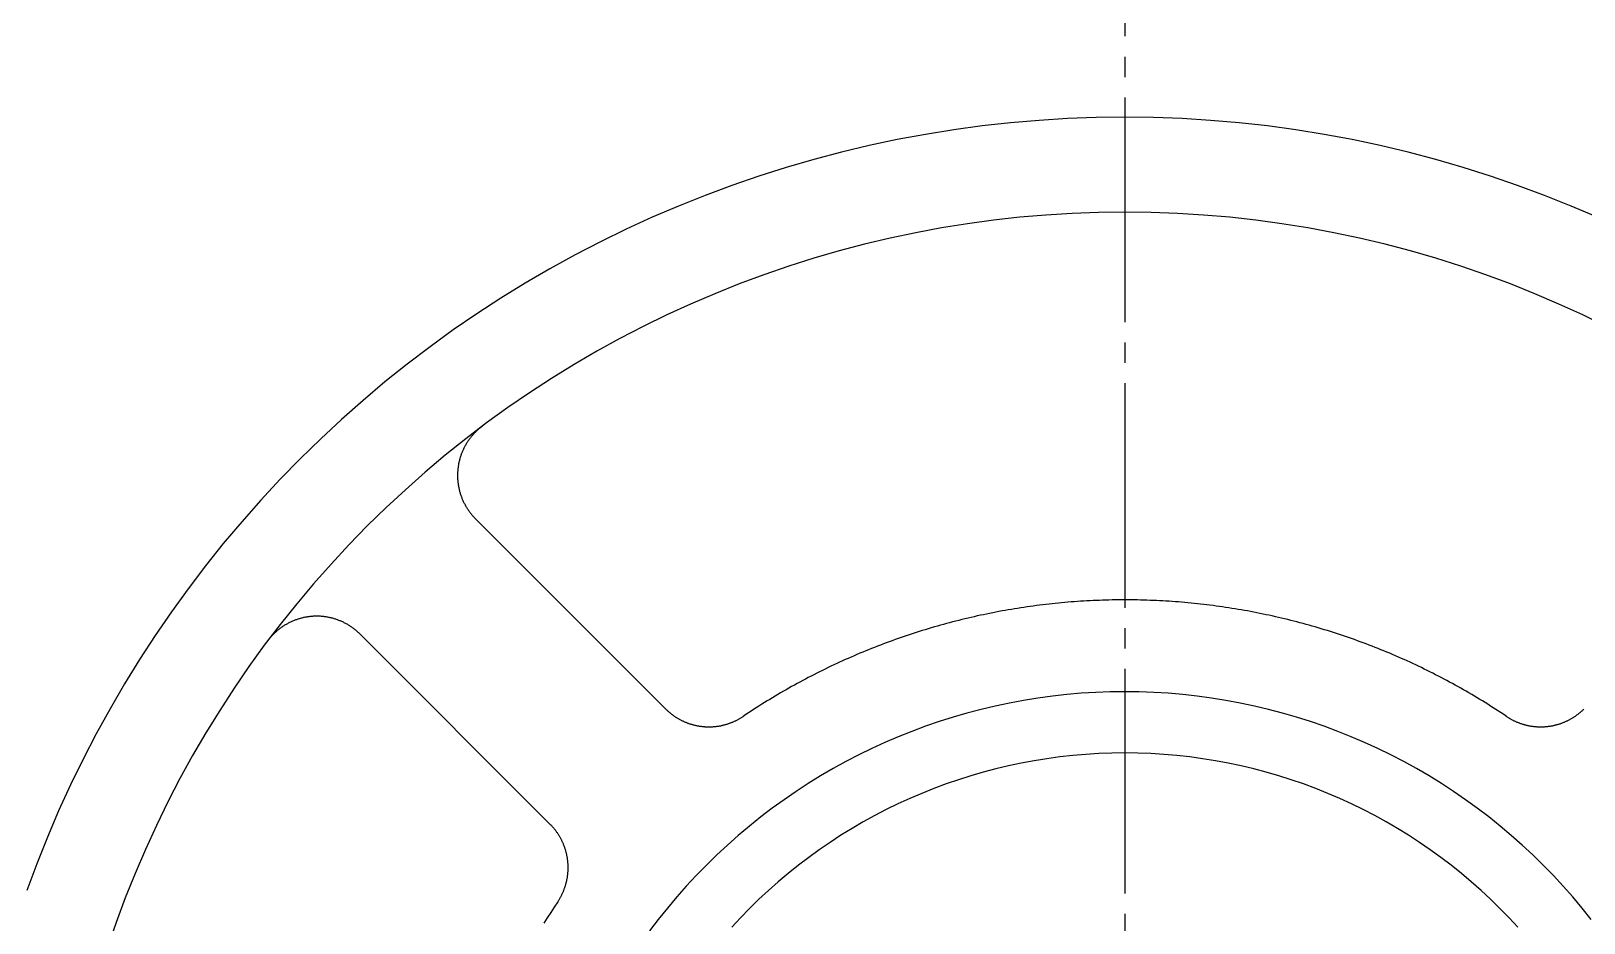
# Model space of a CAD drawing. Extents: x 0 to 920, y 0 to 461.
# Drawn here: x 772.7 to 848.8, y 334 to 377.7 of the extents above; entities that cross this region are included whole.
import ezdxf

# ---------------------------------------------------------------- set-up
doc = ezdxf.new("R2010")
doc.units = 0
doc.linetypes.add('DASH_CENTER', pattern=[14, 11, -1, 1, -1])
doc.layers.get('0').update_dxf_attribs({"linetype": 'CONTINUOUS'})

msp = doc.modelspace()

# ---------------------------------------------------------------- linework, layer by layer
at = {"color": 1, "linetype": 'DASH_CENTER'}
msp.add_line((826.342, 458.462), (826.342, 223.047), dxfattribs=at)
at = {"color": 7, "linetype": 'CONTINUOUS'}
for p, q in [((803.84, 344.505), (794.52, 353.825)), ((798.183, 338.848), (788.863, 348.168))]:
    msp.add_line(p, q, dxfattribs=at)
for points in [[(826.342, 373.497, 0), (824.939, 373.479, 0), (823.538, 373.428, 0), (822.138, 373.342, 0), (820.74, 373.221, 0), (819.346, 373.067, 0), (817.956, 372.878, 0), (816.571, 372.655, 0), (815.193, 372.398, 0), (813.82, 372.108, 0), (812.456, 371.784, 0), (811.099, 371.426, 0), (809.752, 371.036, 0), (808.415, 370.612, 0), (807.089, 370.156, 0), (805.774, 369.667, 0), (804.472, 369.146, 0), (803.182, 368.594, 0), (801.907, 368.01, 0), (800.647, 367.394, 0), (799.402, 366.748, 0), (798.173, 366.072, 0), (796.961, 365.366, 0), (795.767, 364.63, 0), (794.591, 363.865, 0), (793.435, 363.072, 0), (792.298, 362.25, 0), (791.181, 361.401, 0), (790.086, 360.524, 0), (789.013, 359.621, 0), (787.962, 358.692, 0), (786.935, 357.737, 0), (785.931, 356.758, 0), (784.951, 355.754, 0), (783.997, 354.726, 0), (783.067, 353.675, 0), (782.164, 352.602, 0), (781.288, 351.507, 0), (780.439, 350.391, 0), (779.617, 349.254, 0), (778.823, 348.097, 0), (778.059, 346.922, 0), (777.323, 345.728, 0), (776.617, 344.516, 0), (775.94, 343.287, 0), (775.294, 342.042, 0), (774.679, 340.781, 0), (774.095, 339.506, 0), (773.542, 338.217, 0), (773.021, 336.915, 0), (772.533, 335.6, 0)], [(849.501, 368.593, 0), (848.212, 369.146, 0), (846.909, 369.667, 0), (845.595, 370.156, 0), (844.268, 370.612, 0), (842.931, 371.035, 0), (841.584, 371.426, 0), (840.228, 371.784, 0), (838.863, 372.108, 0), (837.491, 372.398, 0), (836.112, 372.655, 0), (834.727, 372.878, 0), (833.337, 373.067, 0), (831.943, 373.221, 0), (830.546, 373.341, 0), (829.146, 373.428, 0), (827.744, 373.479, 0), (826.341, 373.496, 0)], [(826.342, 368.847, 0), (825.054, 368.831, 0), (823.766, 368.783, 0), (822.48, 368.704, 0), (821.196, 368.594, 0), (819.915, 368.452, 0), (818.639, 368.278, 0), (817.366, 368.074, 0), (816.1, 367.838, 0), (814.839, 367.571, 0), (813.586, 367.273, 0), (812.34, 366.945, 0), (811.102, 366.586, 0), (809.874, 366.197, 0), (808.655, 365.778, 0), (807.447, 365.329, 0), (806.251, 364.85, 0), (805.067, 364.343, 0), (803.895, 363.806, 0), (802.737, 363.241, 0), (801.594, 362.647, 0), (800.465, 362.026, 0), (799.352, 361.377, 0), (798.255, 360.701, 0), (797.175, 359.999, 0), (796.112, 359.27, 0), (795.068, 358.515, 0), (794.042, 357.735, 0), (793.036, 356.93, 0), (792.05, 356.1, 0), (791.085, 355.246, 0), (790.141, 354.37, 0), (789.219, 353.47, 0), (788.319, 352.547, 0), (787.442, 351.603, 0), (786.589, 350.638, 0), (785.759, 349.652, 0), (784.954, 348.646, 0), (784.174, 347.621, 0), (783.419, 346.577, 0), (782.69, 345.514, 0), (781.987, 344.434, 0), (781.311, 343.337, 0), (780.662, 342.224, 0), (780.041, 341.095, 0), (779.448, 339.951, 0), (778.883, 338.793, 0), (778.346, 337.622, 0), (777.838, 336.437, 0), (777.36, 335.241, 0), (776.911, 334.033, 0), (776.492, 332.815, 0)], [(849.946, 363.241, 0), (848.788, 363.806, 0), (847.617, 364.342, 0), (846.432, 364.85, 0), (845.236, 365.328, 0), (844.028, 365.777, 0), (842.81, 366.197, 0), (841.581, 366.586, 0), (840.344, 366.945, 0), (839.098, 367.273, 0), (837.844, 367.571, 0), (836.584, 367.838, 0), (835.317, 368.073, 0), (834.045, 368.278, 0), (832.768, 368.452, 0), (831.487, 368.594, 0), (830.204, 368.704, 0), (828.918, 368.783, 0), (827.63, 368.831, 0), (826.341, 368.846, 0)], [(794.842, 358.346, 0), (794.81, 358.322, 0), (794.778, 358.297, 0), (794.747, 358.272, 0), (794.716, 358.246, 0), (794.685, 358.22, 0), (794.655, 358.194, 0), (794.625, 358.167, 0), (794.596, 358.14, 0), (794.566, 358.113, 0), (794.538, 358.085, 0), (794.509, 358.056, 0), (794.481, 358.028, 0), (794.453, 357.998, 0), (794.426, 357.969, 0), (794.399, 357.939, 0), (794.373, 357.909, 0), (794.347, 357.878, 0), (794.321, 357.848, 0), (794.296, 357.816, 0), (794.271, 357.785, 0), (794.247, 357.753, 0), (794.223, 357.721, 0), (794.199, 357.688, 0), (794.176, 357.655, 0), (794.153, 357.622, 0), (794.131, 357.589, 0), (794.11, 357.555, 0), (794.088, 357.521, 0), (794.067, 357.487, 0), (794.047, 357.452, 0), (794.027, 357.417, 0), (794.008, 357.382, 0), (793.989, 357.347, 0), (793.97, 357.311, 0), (793.952, 357.275, 0), (793.935, 357.239, 0), (793.918, 357.203, 0), (793.901, 357.166, 0), (793.885, 357.129, 0), (793.869, 357.092, 0), (793.854, 357.055, 0), (793.84, 357.018, 0), (793.826, 356.98, 0), (793.812, 356.943, 0), (793.799, 356.905, 0), (793.786, 356.866, 0), (793.774, 356.828, 0), (793.763, 356.79, 0), (793.752, 356.751, 0), (793.741, 356.712, 0), (793.731, 356.674, 0), (793.722, 356.635, 0), (793.713, 356.595, 0), (793.704, 356.556, 0), (793.696, 356.517, 0), (793.689, 356.477, 0), (793.682, 356.438, 0), (793.676, 356.398, 0), (793.67, 356.358, 0), (793.665, 356.319, 0), (793.66, 356.279, 0), (793.656, 356.239, 0), (793.652, 356.199, 0), (793.649, 356.159, 0), (793.647, 356.119, 0), (793.645, 356.079, 0), (793.643, 356.039, 0), (793.642, 355.998, 0), (793.642, 355.958, 0), (793.642, 355.918, 0), (793.642, 355.878, 0), (793.644, 355.838, 0), (793.645, 355.798, 0), (793.648, 355.758, 0), (793.65, 355.718, 0), (793.654, 355.678, 0), (793.658, 355.638, 0), (793.662, 355.598, 0), (793.667, 355.558, 0), (793.672, 355.518, 0), (793.678, 355.479, 0), (793.685, 355.439, 0), (793.692, 355.399, 0), (793.699, 355.36, 0), (793.708, 355.321, 0), (793.716, 355.281, 0), (793.725, 355.242, 0), (793.735, 355.203, 0), (793.745, 355.165, 0), (793.756, 355.126, 0), (793.767, 355.087, 0), (793.779, 355.049, 0), (793.791, 355.011, 0), (793.804, 354.973, 0), (793.817, 354.935, 0), (793.831, 354.897, 0), (793.845, 354.86, 0), (793.86, 354.822, 0), (793.875, 354.785, 0), (793.891, 354.748, 0), (793.907, 354.712, 0), (793.924, 354.675, 0), (793.941, 354.639, 0), (793.959, 354.603, 0), (793.977, 354.567, 0), (793.996, 354.532, 0), (794.015, 354.496, 0), (794.035, 354.461, 0), (794.055, 354.427, 0), (794.076, 354.392, 0), (794.097, 354.358, 0), (794.118, 354.324, 0), (794.14, 354.29, 0), (794.162, 354.257, 0), (794.185, 354.224, 0), (794.208, 354.191, 0), (794.232, 354.159, 0), (794.256, 354.127, 0), (794.281, 354.095, 0), (794.306, 354.064, 0), (794.331, 354.033, 0), (794.357, 354.002, 0), (794.383, 353.971, 0), (794.41, 353.941, 0), (794.437, 353.912, 0), (794.464, 353.882, 0), (794.492, 353.853, 0), (794.52, 353.825, 0)], [(826.342, 349.846, 0), (826.187, 349.846, 0), (826.032, 349.845, 0), (825.877, 349.843, 0), (825.722, 349.841, 0), (825.567, 349.837, 0), (825.412, 349.833, 0), (825.257, 349.829, 0), (825.102, 349.823, 0), (824.947, 349.817, 0), (824.792, 349.811, 0), (824.637, 349.803, 0), (824.482, 349.795, 0), (824.328, 349.786, 0), (824.173, 349.776, 0), (824.018, 349.766, 0), (823.863, 349.755, 0), (823.709, 349.743, 0), (823.554, 349.73, 0), (823.4, 349.717, 0), (823.245, 349.703, 0), (823.091, 349.688, 0), (822.937, 349.673, 0), (822.783, 349.657, 0), (822.628, 349.64, 0), (822.474, 349.622, 0), (822.32, 349.604, 0), (822.167, 349.585, 0), (822.013, 349.565, 0), (821.859, 349.545, 0), (821.705, 349.524, 0), (821.552, 349.502, 0), (821.399, 349.48, 0), (821.245, 349.456, 0), (821.092, 349.432, 0), (820.939, 349.408, 0), (820.786, 349.382, 0), (820.633, 349.356, 0), (820.48, 349.33, 0), (820.328, 349.302, 0), (820.175, 349.274, 0), (820.023, 349.245, 0), (819.871, 349.215, 0), (819.719, 349.185, 0), (819.567, 349.154, 0), (819.415, 349.122, 0), (819.264, 349.09, 0), (819.112, 349.057, 0), (818.961, 349.023, 0), (818.81, 348.989, 0), (818.659, 348.953, 0), (818.508, 348.917, 0), (818.357, 348.881, 0), (818.207, 348.844, 0), (818.056, 348.806, 0), (817.906, 348.767, 0), (817.756, 348.727, 0), (817.606, 348.687, 0), (817.457, 348.647, 0), (817.307, 348.605, 0), (817.158, 348.563, 0), (817.009, 348.52, 0), (816.86, 348.477, 0), (816.712, 348.432, 0), (816.563, 348.387, 0), (816.415, 348.342, 0), (816.267, 348.296, 0), (816.119, 348.249, 0), (815.972, 348.201, 0), (815.825, 348.153, 0), (815.678, 348.104, 0), (815.531, 348.054, 0), (815.384, 348.004, 0), (815.238, 347.952, 0), (815.091, 347.901, 0), (814.946, 347.848, 0), (814.8, 347.795, 0), (814.654, 347.741, 0), (814.509, 347.687, 0), (814.364, 347.632, 0), (814.22, 347.576, 0), (814.075, 347.52, 0), (813.931, 347.463, 0), (813.787, 347.405, 0), (813.644, 347.346, 0), (813.5, 347.287, 0), (813.357, 347.228, 0), (813.214, 347.167, 0), (813.072, 347.106, 0), (812.93, 347.044, 0), (812.788, 346.982, 0), (812.646, 346.919, 0), (812.505, 346.855, 0), (812.364, 346.791, 0), (812.223, 346.726, 0), (812.082, 346.66, 0), (811.942, 346.594, 0), (811.802, 346.527, 0), (811.663, 346.459, 0), (811.524, 346.391, 0), (811.385, 346.322, 0), (811.246, 346.252, 0), (811.108, 346.182, 0), (810.97, 346.111, 0), (810.833, 346.04, 0), (810.695, 345.968, 0), (810.558, 345.895, 0), (810.422, 345.822, 0), (810.285, 345.748, 0), (810.15, 345.673, 0), (810.014, 345.598, 0), (809.879, 345.522, 0), (809.744, 345.445, 0), (809.609, 345.368, 0), (809.475, 345.291, 0), (809.342, 345.212, 0), (809.208, 345.133, 0), (809.075, 345.054, 0), (808.942, 344.973, 0), (808.81, 344.893, 0), (808.678, 344.811, 0), (808.547, 344.729, 0), (808.415, 344.646, 0), (808.285, 344.563, 0), (808.154, 344.479, 0), (808.024, 344.395, 0), (807.895, 344.31, 0), (807.765, 344.224, 0), (807.637, 344.138, 0)], [(845.047, 344.138, 0), (844.918, 344.224, 0), (844.789, 344.31, 0), (844.659, 344.395, 0), (844.529, 344.479, 0), (844.399, 344.563, 0), (844.268, 344.646, 0), (844.137, 344.729, 0), (844.005, 344.811, 0), (843.873, 344.892, 0), (843.741, 344.973, 0), (843.608, 345.054, 0), (843.475, 345.133, 0), (843.342, 345.212, 0), (843.208, 345.291, 0), (843.074, 345.368, 0), (842.939, 345.445, 0), (842.805, 345.522, 0), (842.669, 345.598, 0), (842.534, 345.673, 0), (842.398, 345.748, 0), (842.262, 345.822, 0), (842.125, 345.895, 0), (841.988, 345.968, 0), (841.851, 346.04, 0), (841.713, 346.111, 0), (841.575, 346.182, 0), (841.437, 346.252, 0), (841.299, 346.322, 0), (841.16, 346.391, 0), (841.02, 346.459, 0), (840.881, 346.527, 0), (840.741, 346.594, 0), (840.601, 346.66, 0), (840.46, 346.726, 0), (840.32, 346.791, 0), (840.179, 346.855, 0), (840.037, 346.919, 0), (839.896, 346.982, 0), (839.754, 347.044, 0), (839.611, 347.106, 0), (839.469, 347.167, 0), (839.326, 347.228, 0), (839.183, 347.287, 0), (839.04, 347.346, 0), (838.896, 347.405, 0), (838.752, 347.463, 0), (838.608, 347.52, 0), (838.464, 347.576, 0), (838.319, 347.632, 0), (838.174, 347.687, 0), (838.029, 347.741, 0), (837.884, 347.795, 0), (837.738, 347.848, 0), (837.592, 347.901, 0), (837.446, 347.952, 0), (837.299, 348.003, 0), (837.153, 348.054, 0), (837.006, 348.104, 0), (836.859, 348.153, 0), (836.711, 348.201, 0), (836.564, 348.249, 0), (836.416, 348.296, 0), (836.268, 348.342, 0), (836.12, 348.387, 0), (835.972, 348.432, 0), (835.823, 348.477, 0), (835.674, 348.52, 0), (835.525, 348.563, 0), (835.376, 348.605, 0), (835.227, 348.647, 0), (835.077, 348.687, 0), (834.927, 348.727, 0), (834.777, 348.767, 0), (834.627, 348.806, 0), (834.477, 348.844, 0), (834.326, 348.881, 0), (834.176, 348.917, 0), (834.025, 348.953, 0), (833.874, 348.989, 0), (833.723, 349.023, 0), (833.571, 349.057, 0), (833.42, 349.09, 0), (833.268, 349.122, 0), (833.116, 349.154, 0), (832.965, 349.185, 0), (832.812, 349.215, 0), (832.66, 349.245, 0), (832.508, 349.274, 0), (832.355, 349.302, 0), (832.203, 349.33, 0), (832.05, 349.356, 0), (831.897, 349.382, 0), (831.744, 349.408, 0), (831.591, 349.432, 0), (831.438, 349.456, 0), (831.285, 349.48, 0), (831.131, 349.502, 0), (830.978, 349.524, 0), (830.824, 349.545, 0), (830.671, 349.565, 0), (830.517, 349.585, 0), (830.363, 349.604, 0), (830.209, 349.622, 0), (830.055, 349.64, 0), (829.901, 349.657, 0), (829.747, 349.673, 0), (829.592, 349.688, 0), (829.438, 349.703, 0), (829.283, 349.717, 0), (829.129, 349.73, 0), (828.974, 349.743, 0), (828.82, 349.755, 0), (828.665, 349.766, 0), (828.511, 349.776, 0), (828.356, 349.786, 0), (828.201, 349.795, 0), (828.046, 349.803, 0), (827.891, 349.811, 0), (827.736, 349.817, 0), (827.581, 349.823, 0), (827.427, 349.829, 0), (827.272, 349.833, 0), (827.117, 349.837, 0), (826.962, 349.841, 0), (826.806, 349.843, 0), (826.651, 349.845, 0), (826.496, 349.846, 0), (826.341, 349.846, 0)], [(788.863, 348.168, 0), (788.835, 348.196, 0), (788.806, 348.224, 0), (788.777, 348.251, 0), (788.747, 348.278, 0), (788.717, 348.305, 0), (788.687, 348.331, 0), (788.656, 348.357, 0), (788.625, 348.383, 0), (788.593, 348.408, 0), (788.562, 348.432, 0), (788.529, 348.456, 0), (788.497, 348.48, 0), (788.464, 348.503, 0), (788.431, 348.526, 0), (788.398, 348.548, 0), (788.364, 348.57, 0), (788.33, 348.592, 0), (788.296, 348.613, 0), (788.262, 348.633, 0), (788.227, 348.653, 0), (788.192, 348.673, 0), (788.157, 348.692, 0), (788.121, 348.711, 0), (788.085, 348.729, 0), (788.049, 348.747, 0), (788.013, 348.764, 0), (787.977, 348.781, 0), (787.94, 348.797, 0), (787.903, 348.813, 0), (787.866, 348.828, 0), (787.829, 348.843, 0), (787.791, 348.857, 0), (787.753, 348.871, 0), (787.716, 348.884, 0), (787.678, 348.897, 0), (787.639, 348.909, 0), (787.601, 348.921, 0), (787.562, 348.932, 0), (787.524, 348.943, 0), (787.485, 348.953, 0), (787.446, 348.963, 0), (787.407, 348.972, 0), (787.368, 348.981, 0), (787.328, 348.989, 0), (787.289, 348.996, 0), (787.249, 349.004, 0), (787.21, 349.01, 0), (787.17, 349.016, 0), (787.13, 349.022, 0), (787.09, 349.026, 0), (787.051, 349.031, 0), (787.011, 349.035, 0), (786.971, 349.038, 0), (786.931, 349.041, 0), (786.891, 349.043, 0), (786.85, 349.045, 0), (786.81, 349.046, 0), (786.77, 349.047, 0), (786.73, 349.047, 0), (786.69, 349.046, 0), (786.65, 349.045, 0), (786.61, 349.044, 0), (786.57, 349.042, 0), (786.529, 349.039, 0), (786.489, 349.036, 0), (786.449, 349.032, 0), (786.41, 349.028, 0), (786.37, 349.024, 0), (786.33, 349.018, 0), (786.29, 349.012, 0), (786.251, 349.006, 0), (786.211, 348.999, 0), (786.172, 348.992, 0), (786.132, 348.984, 0), (786.093, 348.976, 0), (786.054, 348.967, 0), (786.015, 348.957, 0), (785.976, 348.947, 0), (785.937, 348.937, 0), (785.899, 348.926, 0), (785.86, 348.914, 0), (785.822, 348.902, 0), (785.784, 348.89, 0), (785.746, 348.876, 0), (785.708, 348.863, 0), (785.67, 348.849, 0), (785.633, 348.834, 0), (785.596, 348.819, 0), (785.559, 348.804, 0), (785.522, 348.787, 0), (785.485, 348.771, 0), (785.449, 348.754, 0), (785.413, 348.736, 0), (785.377, 348.718, 0), (785.342, 348.7, 0), (785.306, 348.681, 0), (785.271, 348.661, 0), (785.236, 348.641, 0), (785.202, 348.621, 0), (785.167, 348.6, 0), (785.133, 348.579, 0), (785.1, 348.557, 0), (785.066, 348.535, 0), (785.033, 348.512, 0), (785, 348.489, 0), (784.968, 348.466, 0), (784.935, 348.442, 0), (784.904, 348.417, 0), (784.872, 348.392, 0), (784.841, 348.367, 0), (784.81, 348.342, 0), (784.779, 348.316, 0), (784.749, 348.289, 0), (784.719, 348.262, 0), (784.69, 348.235, 0), (784.661, 348.207, 0), (784.632, 348.179, 0), (784.604, 348.151, 0), (784.576, 348.122, 0), (784.548, 348.093, 0), (784.521, 348.063, 0), (784.494, 348.033, 0), (784.468, 348.003, 0), (784.442, 347.973, 0), (784.416, 347.942, 0), (784.391, 347.91, 0), (784.366, 347.879, 0), (784.342, 347.847, 0)], [(826.342, 345.347, 0), (825.63, 345.338, 0), (824.919, 345.312, 0), (824.209, 345.268, 0), (823.499, 345.207, 0), (822.792, 345.128, 0), (822.087, 345.033, 0), (821.384, 344.92, 0), (820.684, 344.789, 0), (819.988, 344.642, 0), (819.296, 344.477, 0), (818.607, 344.296, 0), (817.924, 344.098, 0), (817.245, 343.883, 0), (816.572, 343.651, 0), (815.905, 343.403, 0), (815.244, 343.139, 0), (814.59, 342.859, 0), (813.943, 342.562, 0), (813.303, 342.25, 0), (812.671, 341.922, 0), (812.048, 341.579, 0), (811.433, 341.221, 0), (810.827, 340.847, 0), (810.23, 340.459, 0), (809.644, 340.057, 0), (809.067, 339.64, 0), (808.5, 339.209, 0), (807.945, 338.764, 0), (807.4, 338.306, 0), (806.867, 337.834, 0), (806.345, 337.35, 0), (805.836, 336.853, 0), (805.339, 336.343, 0), (804.854, 335.822, 0), (804.383, 335.289, 0), (803.925, 334.744, 0), (803.48, 334.188, 0), (803.049, 333.622, 0)], [(849.203, 334.188, 0), (848.759, 334.744, 0), (848.3, 335.288, 0), (847.829, 335.822, 0), (847.345, 336.343, 0), (846.848, 336.852, 0), (846.338, 337.349, 0), (845.817, 337.834, 0), (845.283, 338.305, 0), (844.739, 338.764, 0), (844.183, 339.208, 0), (843.617, 339.639, 0), (843.04, 340.056, 0), (842.453, 340.459, 0), (841.856, 340.847, 0), (841.25, 341.22, 0), (840.635, 341.579, 0), (840.012, 341.922, 0), (839.38, 342.25, 0), (838.741, 342.562, 0), (838.093, 342.858, 0), (837.439, 343.139, 0), (836.778, 343.403, 0), (836.111, 343.651, 0), (835.438, 343.883, 0), (834.76, 344.098, 0), (834.076, 344.296, 0), (833.388, 344.477, 0), (832.695, 344.642, 0), (831.999, 344.789, 0), (831.299, 344.919, 0), (830.597, 345.032, 0), (829.891, 345.128, 0), (829.184, 345.207, 0), (828.475, 345.268, 0), (827.764, 345.311, 0), (827.053, 345.338, 0), (826.341, 345.346, 0)], [(803.84, 344.505, 0), (803.863, 344.482, 0), (803.886, 344.46, 0), (803.91, 344.438, 0), (803.933, 344.416, 0), (803.957, 344.394, 0), (803.981, 344.373, 0), (804.006, 344.351, 0), (804.03, 344.331, 0), (804.055, 344.31, 0), (804.08, 344.29, 0), (804.105, 344.269, 0), (804.131, 344.25, 0), (804.157, 344.23, 0), (804.182, 344.211, 0), (804.209, 344.192, 0), (804.235, 344.173, 0), (804.261, 344.155, 0), (804.288, 344.136, 0), (804.315, 344.119, 0), (804.342, 344.101, 0), (804.369, 344.084, 0), (804.397, 344.067, 0), (804.425, 344.05, 0), (804.452, 344.034, 0), (804.48, 344.017, 0), (804.508, 344.002, 0), (804.537, 343.986, 0), (804.565, 343.971, 0), (804.594, 343.956, 0), (804.623, 343.942, 0), (804.652, 343.927, 0), (804.681, 343.913, 0), (804.71, 343.9, 0), (804.74, 343.886, 0), (804.769, 343.873, 0), (804.799, 343.861, 0), (804.829, 343.848, 0), (804.859, 343.836, 0), (804.889, 343.825, 0), (804.919, 343.813, 0), (804.949, 343.802, 0), (804.98, 343.792, 0), (805.01, 343.781, 0), (805.041, 343.771, 0), (805.072, 343.761, 0), (805.103, 343.752, 0), (805.134, 343.743, 0), (805.165, 343.734, 0), (805.196, 343.726, 0), (805.227, 343.718, 0), (805.259, 343.71, 0), (805.29, 343.702, 0), (805.322, 343.695, 0), (805.353, 343.689, 0), (805.385, 343.682, 0), (805.417, 343.676, 0), (805.448, 343.671, 0), (805.48, 343.665, 0), (805.512, 343.66, 0), (805.544, 343.656, 0), (805.576, 343.651, 0), (805.608, 343.647, 0), (805.64, 343.644, 0), (805.672, 343.64, 0), (805.705, 343.637, 0), (805.737, 343.635, 0), (805.769, 343.633, 0), (805.801, 343.631, 0), (805.833, 343.629, 0), (805.866, 343.628, 0), (805.898, 343.627, 0), (805.93, 343.627, 0), (805.963, 343.626, 0), (805.995, 343.627, 0), (806.027, 343.627, 0), (806.059, 343.628, 0), (806.092, 343.629, 0), (806.124, 343.631, 0), (806.156, 343.633, 0), (806.188, 343.635, 0), (806.221, 343.638, 0), (806.253, 343.641, 0), (806.285, 343.644, 0), (806.317, 343.648, 0), (806.349, 343.652, 0), (806.381, 343.656, 0), (806.413, 343.661, 0), (806.445, 343.666, 0), (806.477, 343.671, 0), (806.508, 343.677, 0), (806.54, 343.683, 0), (806.572, 343.689, 0), (806.603, 343.696, 0), (806.635, 343.703, 0), (806.666, 343.71, 0), (806.698, 343.718, 0), (806.729, 343.726, 0), (806.76, 343.735, 0), (806.791, 343.744, 0), (806.822, 343.753, 0), (806.853, 343.762, 0), (806.884, 343.772, 0), (806.915, 343.782, 0), (806.945, 343.792, 0), (806.976, 343.803, 0), (807.006, 343.814, 0), (807.036, 343.826, 0), (807.066, 343.837, 0), (807.096, 343.849, 0), (807.126, 343.862, 0), (807.156, 343.874, 0), (807.185, 343.887, 0), (807.215, 343.901, 0), (807.244, 343.914, 0), (807.273, 343.928, 0), (807.302, 343.943, 0), (807.331, 343.957, 0), (807.359, 343.972, 0), (807.388, 343.987, 0), (807.416, 344.003, 0), (807.444, 344.019, 0), (807.472, 344.035, 0), (807.5, 344.051, 0), (807.528, 344.068, 0), (807.555, 344.085, 0), (807.583, 344.102, 0), (807.61, 344.12, 0), (807.637, 344.138, 0)], [(845.047, 344.138, 0), (845.074, 344.12, 0), (845.101, 344.102, 0), (845.128, 344.085, 0), (845.156, 344.068, 0), (845.183, 344.051, 0), (845.211, 344.035, 0), (845.239, 344.019, 0), (845.267, 344.003, 0), (845.295, 343.987, 0), (845.324, 343.972, 0), (845.353, 343.957, 0), (845.381, 343.943, 0), (845.41, 343.928, 0), (845.439, 343.914, 0), (845.469, 343.901, 0), (845.498, 343.887, 0), (845.528, 343.874, 0), (845.557, 343.862, 0), (845.587, 343.849, 0), (845.617, 343.837, 0), (845.647, 343.826, 0), (845.677, 343.814, 0), (845.708, 343.803, 0), (845.738, 343.792, 0), (845.769, 343.782, 0), (845.8, 343.772, 0), (845.83, 343.762, 0), (845.861, 343.753, 0), (845.892, 343.743, 0), (845.923, 343.735, 0), (845.954, 343.726, 0), (845.986, 343.718, 0), (846.017, 343.71, 0), (846.048, 343.703, 0), (846.08, 343.696, 0), (846.112, 343.689, 0), (846.143, 343.683, 0), (846.175, 343.677, 0), (846.207, 343.671, 0), (846.239, 343.666, 0), (846.27, 343.661, 0), (846.302, 343.656, 0), (846.334, 343.652, 0), (846.366, 343.648, 0), (846.399, 343.644, 0), (846.431, 343.641, 0), (846.463, 343.638, 0), (846.495, 343.635, 0), (846.527, 343.633, 0), (846.559, 343.631, 0), (846.592, 343.629, 0), (846.624, 343.628, 0), (846.656, 343.627, 0), (846.689, 343.627, 0), (846.721, 343.626, 0), (846.753, 343.627, 0), (846.785, 343.627, 0), (846.818, 343.628, 0), (846.85, 343.629, 0), (846.882, 343.631, 0), (846.914, 343.633, 0), (846.947, 343.635, 0), (846.979, 343.637, 0), (847.011, 343.64, 0), (847.043, 343.644, 0), (847.075, 343.647, 0), (847.107, 343.651, 0), (847.139, 343.656, 0), (847.171, 343.66, 0), (847.203, 343.665, 0), (847.235, 343.671, 0), (847.267, 343.676, 0), (847.298, 343.682, 0), (847.33, 343.689, 0), (847.362, 343.695, 0), (847.393, 343.703, 0), (847.425, 343.71, 0), (847.456, 343.718, 0), (847.487, 343.726, 0), (847.518, 343.734, 0), (847.55, 343.743, 0), (847.581, 343.752, 0), (847.611, 343.761, 0), (847.642, 343.771, 0), (847.673, 343.781, 0), (847.703, 343.792, 0), (847.734, 343.802, 0), (847.764, 343.813, 0), (847.794, 343.825, 0), (847.825, 343.836, 0), (847.855, 343.848, 0), (847.884, 343.861, 0), (847.914, 343.873, 0), (847.944, 343.886, 0), (847.973, 343.9, 0), (848.002, 343.913, 0), (848.031, 343.927, 0), (848.06, 343.942, 0), (848.089, 343.956, 0), (848.118, 343.971, 0), (848.146, 343.986, 0), (848.175, 344.002, 0), (848.203, 344.018, 0), (848.231, 344.034, 0), (848.259, 344.05, 0), (848.286, 344.067, 0), (848.314, 344.084, 0), (848.341, 344.101, 0), (848.368, 344.119, 0), (848.395, 344.136, 0), (848.422, 344.155, 0), (848.448, 344.173, 0), (848.475, 344.192, 0), (848.501, 344.211, 0), (848.527, 344.23, 0), (848.552, 344.25, 0), (848.578, 344.269, 0), (848.603, 344.29, 0), (848.628, 344.31, 0), (848.653, 344.331, 0), (848.678, 344.351, 0), (848.702, 344.373, 0), (848.726, 344.394, 0), (848.75, 344.416, 0), (848.774, 344.438, 0), (848.797, 344.46, 0), (848.82, 344.482, 0), (848.843, 344.505, 0)], [(826.342, 342.347, 0), (825.704, 342.339, 0), (825.066, 342.315, 0), (824.429, 342.276, 0), (823.794, 342.221, 0), (823.159, 342.151, 0), (822.527, 342.065, 0), (821.897, 341.964, 0), (821.27, 341.847, 0), (820.645, 341.715, 0), (820.024, 341.567, 0), (819.407, 341.405, 0), (818.795, 341.227, 0), (818.186, 341.034, 0), (817.583, 340.827, 0), (816.985, 340.604, 0), (816.392, 340.367, 0), (815.806, 340.116, 0), (815.226, 339.85, 0), (814.652, 339.57, 0), (814.086, 339.277, 0), (813.527, 338.969, 0), (812.975, 338.647, 0), (812.432, 338.313, 0), (811.897, 337.965, 0), (811.371, 337.604, 0), (810.854, 337.23, 0), (810.346, 336.844, 0), (809.848, 336.445, 0), (809.359, 336.034, 0), (808.881, 335.611, 0), (808.414, 335.177, 0), (807.957, 334.731, 0), (807.512, 334.275, 0), (807.077, 333.807, 0)], [(845.606, 333.807, 0), (845.172, 334.274, 0), (844.726, 334.731, 0), (844.269, 335.177, 0), (843.802, 335.611, 0), (843.324, 336.034, 0), (842.836, 336.445, 0), (842.337, 336.843, 0), (841.83, 337.23, 0), (841.312, 337.604, 0), (840.786, 337.965, 0), (840.251, 338.312, 0), (839.708, 338.647, 0), (839.157, 338.969, 0), (838.598, 339.276, 0), (838.031, 339.57, 0), (837.458, 339.85, 0), (836.878, 340.116, 0), (836.291, 340.367, 0), (835.699, 340.604, 0), (835.101, 340.826, 0), (834.497, 341.034, 0), (833.889, 341.227, 0), (833.276, 341.405, 0), (832.659, 341.567, 0), (832.038, 341.715, 0), (831.414, 341.847, 0), (830.786, 341.964, 0), (830.156, 342.065, 0), (829.524, 342.151, 0), (828.89, 342.221, 0), (828.254, 342.276, 0), (827.617, 342.315, 0), (826.98, 342.339, 0), (826.341, 342.346, 0)], [(798.551, 335.052, 0), (798.569, 335.079, 0), (798.586, 335.106, 0), (798.603, 335.133, 0), (798.62, 335.161, 0), (798.637, 335.188, 0), (798.654, 335.216, 0), (798.67, 335.244, 0), (798.686, 335.272, 0), (798.701, 335.301, 0), (798.716, 335.329, 0), (798.731, 335.358, 0), (798.746, 335.386, 0), (798.76, 335.415, 0), (798.774, 335.445, 0), (798.788, 335.474, 0), (798.801, 335.503, 0), (798.814, 335.533, 0), (798.827, 335.562, 0), (798.839, 335.592, 0), (798.851, 335.622, 0), (798.863, 335.652, 0), (798.874, 335.683, 0), (798.885, 335.713, 0), (798.896, 335.743, 0), (798.906, 335.774, 0), (798.917, 335.805, 0), (798.926, 335.835, 0), (798.936, 335.866, 0), (798.945, 335.897, 0), (798.954, 335.928, 0), (798.962, 335.959, 0), (798.97, 335.991, 0), (798.978, 336.022, 0), (798.985, 336.054, 0), (798.992, 336.085, 0), (798.999, 336.117, 0), (799.005, 336.148, 0), (799.012, 336.18, 0), (799.017, 336.212, 0), (799.023, 336.244, 0), (799.028, 336.276, 0), (799.032, 336.307, 0), (799.037, 336.339, 0), (799.041, 336.372, 0), (799.044, 336.404, 0), (799.048, 336.436, 0), (799.051, 336.468, 0), (799.053, 336.5, 0), (799.056, 336.532, 0), (799.057, 336.565, 0), (799.059, 336.597, 0), (799.06, 336.629, 0), (799.061, 336.661, 0), (799.062, 336.694, 0), (799.062, 336.726, 0), (799.062, 336.758, 0), (799.061, 336.79, 0), (799.06, 336.823, 0), (799.059, 336.855, 0), (799.058, 336.887, 0), (799.056, 336.92, 0), (799.053, 336.952, 0), (799.051, 336.984, 0), (799.048, 337.016, 0), (799.045, 337.048, 0), (799.041, 337.08, 0), (799.037, 337.112, 0), (799.033, 337.144, 0), (799.028, 337.176, 0), (799.023, 337.208, 0), (799.018, 337.24, 0), (799.012, 337.272, 0), (799.006, 337.304, 0), (799, 337.335, 0), (798.993, 337.367, 0), (798.986, 337.398, 0), (798.978, 337.43, 0), (798.971, 337.461, 0), (798.963, 337.492, 0), (798.954, 337.524, 0), (798.945, 337.555, 0), (798.936, 337.586, 0), (798.927, 337.616, 0), (798.917, 337.647, 0), (798.907, 337.678, 0), (798.897, 337.709, 0), (798.886, 337.739, 0), (798.875, 337.769, 0), (798.864, 337.8, 0), (798.852, 337.83, 0), (798.84, 337.86, 0), (798.827, 337.889, 0), (798.815, 337.919, 0), (798.802, 337.949, 0), (798.789, 337.978, 0), (798.775, 338.007, 0), (798.761, 338.037, 0), (798.747, 338.066, 0), (798.732, 338.094, 0), (798.717, 338.123, 0), (798.702, 338.152, 0), (798.687, 338.18, 0), (798.671, 338.208, 0), (798.655, 338.236, 0), (798.638, 338.264, 0), (798.622, 338.291, 0), (798.605, 338.319, 0), (798.587, 338.346, 0), (798.57, 338.373, 0), (798.552, 338.4, 0), (798.534, 338.427, 0), (798.515, 338.453, 0), (798.497, 338.48, 0), (798.478, 338.506, 0), (798.458, 338.532, 0), (798.439, 338.557, 0), (798.419, 338.583, 0), (798.399, 338.608, 0), (798.378, 338.633, 0), (798.358, 338.658, 0), (798.337, 338.683, 0), (798.316, 338.707, 0), (798.294, 338.731, 0), (798.272, 338.755, 0), (798.251, 338.779, 0), (798.228, 338.802, 0), (798.206, 338.825, 0), (798.183, 338.848, 0)], [(798.551, 335.052, 0), (798.379, 334.794, 0), (798.209, 334.534, 0), (798.042, 334.273, 0), (797.877, 334.01, 0)]]:
    msp.add_polyline3d(points, dxfattribs=at)

doc.saveas('drawing.dxf')
